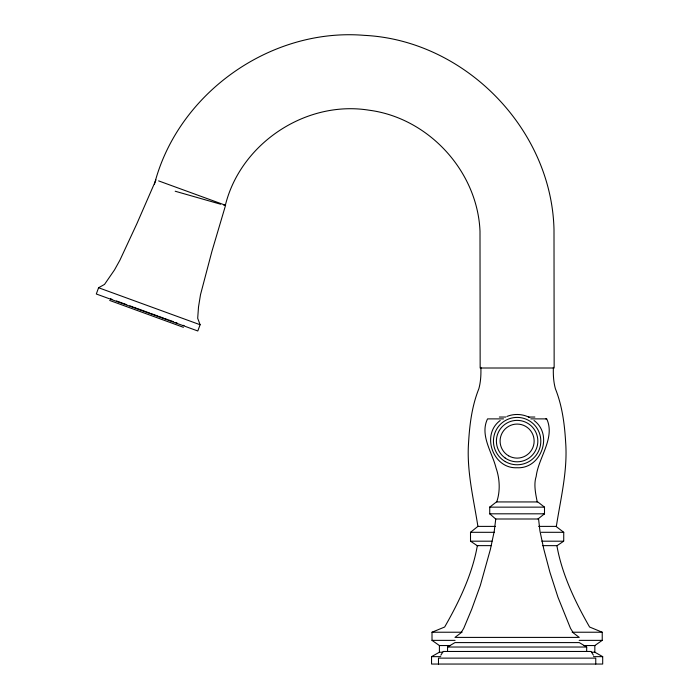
<?xml version="1.0" encoding="UTF-8"?>
<svg xmlns="http://www.w3.org/2000/svg" width="699" height="699" viewBox="0 0 699 699"><rect width="100%" height="100%" fill="white"/><g stroke="black" fill="none" stroke-linecap="round" stroke-linejoin="round"><path stroke-width="1.05" d="M495.757 518.99L494.272 531.091L490.392 549.353L480.327 585.43L471.703 609.292L463.725 628.357L460.938 632.901L454.953 637.409L579.288 637.409L573.302 632.901L570.515 628.357L557.968 597.243L549.912 572.245L543.805 549.152L539.925 530.882L538.58 518.999L495.661 518.999L489.737 513.809L489.728 507.151L496.43 501.934L537.819 501.943L544.495 507.142L544.495 513.817L537.985 518.981M555.985 526.382L563.735 532.306L563.726 541.183L557.068 545.657L542.555 545.631M154.444 184.265C177.852 93.168 270.731 27.506 364.389 35.361C464.896 40.289 551.799 129.088 554.001 229.849L554.15 368.006L480.152 368.006L480.003 231.317C477.557 171.29 428.583 117.904 369.02 110.197C305.926 99.983 240.421 143.478 225.288 205.532L225.026 205.462M158.603 180.884L225.567 205.296L211.919 251.36L200.508 294.655L198.516 306.922L197.686 318.281L200.106 324.738L197.8 330.985L96.305 293.999L98.585 287.743L104.527 284.397L114.531 269.875L119.913 260.177L136.838 223.785L155.956 179.923M503.507 418.884L487.535 418.884C479.601 435.215 492.175 452.27 496.054 467.989C499.872 478.867 500.353 491.528 496.701 501.926M440.842 655.173L443.201 651.468L591.039 651.468L593.399 655.173M500.222 420.492C480.781 434.717 493.057 469.09 517.12 467.736C541.183 469.09 553.459 434.726 534.027 420.492M478.238 545.622L477.172 545.657L470.514 541.183L470.506 532.306L477.898 526.391L495.329 526.391M583.7 645.544L594.832 645.544L602.232 640.363L602.232 632.228L589.589 627.02C575.216 601.953 561.839 574.08 556.893 545.631M447.552 651.468L447.552 647.029L454.953 642.591L579.288 642.591L586.688 647.029L586.688 651.468M591.485 652.211L594.832 652.211L602.695 656.649L602.695 664.05L431.545 664.05L431.545 656.649L439.409 652.211L442.755 652.211M450.549 645.544L439.409 645.544L432.008 640.363L432.008 632.228L444.651 627.02C459.025 601.953 472.402 574.08 477.347 545.631L491.519 545.631M506.915 416.455C514.202 413.467 522.73 413.887 529.693 417.574M563.333 541.209L541.882 541.183M544.495 507.142L489.728 507.151L490.488 507.133M478.299 526.382L477.898 526.391C473.625 498.693 466.513 470.899 468.575 442.537C469.649 424.197 471.991 405.874 478.867 388.696C480.763 381.715 481.122 374.524 480.86 367.333M543.324 513.809L544.495 513.817L489.737 513.809L490.584 513.809M492 541.192L470.514 541.183M499.357 417.041L505.849 417.041M528.392 417.041L534.884 417.041M545.858 418.884L546.583 418.884M530.786 418.884L546.732 418.884C555.513 437.958 538.431 457.522 536.177 476.438C533.389 484.669 535.915 494.971 537.234 501.969M538.632 526.391L556.343 526.391C560.615 498.693 567.728 470.899 565.666 442.537C564.591 424.197 562.258 405.874 555.373 388.696C553.477 381.715 553.127 374.524 553.39 367.333M470.506 532.306L494.481 532.315M563.735 532.306L541.341 532.297M432.008 632.228L462.091 632.228M572.149 632.228L602.232 632.228M432.008 640.363L455.066 640.363M579.174 640.363L602.232 640.363M447.552 647.029L586.688 647.029M431.545 656.649L440.754 656.649M593.486 656.649L602.695 656.649M223.697 205.078L225.288 205.532M220.587 204.195L175.187 191.229M224.903 205.052L225.567 205.296M98.585 287.743L200.106 324.738M110.512 298.788L111.927 299.294M116.55 300.981L121.137 302.65M122.028 302.982L126.72 304.685M129.822 305.821L133.09 307.01M133.937 307.324L136.497 308.25M137.371 308.574L142.683 310.505M143.583 310.837L146.292 311.824M147.192 312.147L149.901 313.135M150.809 313.467L157.887 316.053M158.743 316.359L163.749 318.185M164.562 318.482L167.664 319.609M168.634 319.967L173.256 321.645M175.685 322.536L177.118 323.06M183.339 325.323L184.047 325.585M109.708 300.456L183.418 327.315M595.758 664.05L595.758 658.126L438.483 658.126L438.483 664.05M594.832 645.544L594.832 652.211M439.409 645.544L439.409 652.211M508.61 455.835A17.021 17.021 0 0 0 534.141 441.095A17.021 17.021 0 0 0 508.61 426.346A17.021 17.021 0 0 0 508.61 455.835M505.054 457.932A20.725 20.725 0 0 0 537.741 443.122A20.725 20.725 0 0 0 508.566 422.213A20.725 20.725 0 0 0 505.054 457.932M505.281 461.602A23.687 23.687 0 0 0 540.808 441.095A23.687 23.687 0 0 0 505.281 420.58A23.687 23.687 0 0 0 505.281 461.602"/></g></svg>
